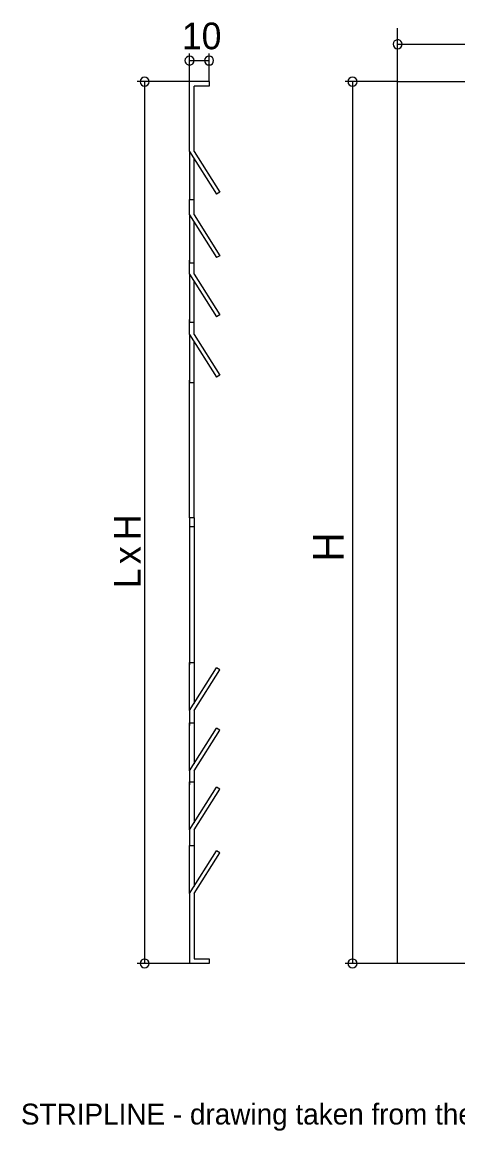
# Model space of a CAD drawing. Extents: x 0 to 245, y -13 to 205.
# Drawn here: x 0.2 to 83.7, y -13.2 to 199.3 of the extents above; entities that cross this region are included whole.
import ezdxf

# ---------------------------------------------------------------- set-up
doc = ezdxf.new("R2010")
doc.units = 0
for name, color, linetype in [('GEOMETRY', 7, 'Continuous'), ('NOTE', 1, 'Continuous'), ('TEXT', 7, 'Continuous')]:
    doc.layers.add(name, color=color, linetype=linetype)

msp = doc.modelspace()

# ---------------------------------------------------------------- linework, layer by layer
at = {"layer": 'GEOMETRY', "lineweight": 13}
for points in [[(72.19, 187.88), (72.19, 198.1)], [(72.19, 195.04), (243.74, 195.04)], [(32.32, 187.88), (32.32, 193.29)], [(32.32, 191.91), (36.05, 191.91)], [(36.05, 187.88), (36.05, 193.29)], [(32.32, 187.88), (22.31, 187.88)], [(23.69, 187.88), (23.69, 18.88)], [(36.05, 187.88), (32.32, 187.88)], [(32.32, 174.51), (32.32, 187.88)], [(36.05, 187.04), (33.18, 187.04)], [(33.18, 174.51), (33.18, 187.04)], [(36.05, 187.88), (36.05, 187.04)], [(72.19, 187.88), (62.17, 187.88)], [(63.58, 187.88), (63.58, 18.88)], [(32.32, 174.51), (37.51, 166.33)], [(32.32, 174.51), (32.32, 165.31)], [(33.18, 174.51), (38.12, 166.72), (37.51, 166.33)], [(33.18, 165.31), (33.18, 173.15)], [(32.32, 162.33), (32.32, 165.31)], [(32.32, 165.31), (33.18, 165.31)], [(33.18, 162.33), (33.18, 165.31)], [(32.32, 162.33), (37.51, 154.15)], [(32.32, 162.33), (32.32, 153.13)], [(33.18, 162.33), (38.12, 154.52), (37.51, 154.15)], [(33.18, 153.13), (33.18, 160.98)], [(32.32, 151), (32.32, 153.67)], [(32.32, 153.13), (33.18, 153.13)], [(33.18, 151), (33.18, 153.67)], [(32.32, 151), (37.51, 142.82)], [(32.32, 151), (32.32, 141.8)], [(33.18, 151), (38.12, 143.18), (37.51, 142.82)], [(33.18, 141.8), (33.18, 149.65)], [(32.32, 139.43), (32.32, 142.31)], [(32.32, 141.8), (33.18, 141.8)], [(33.18, 139.43), (33.18, 142.31)], [(32.32, 139.43), (37.51, 131.22)], [(32.32, 139.43), (32.32, 130.2)], [(33.18, 139.43), (38.12, 131.61), (37.51, 131.22)], [(33.18, 130.2), (33.18, 138.04)], [(32.32, 104.26), (32.32, 130.65)], [(32.32, 130.2), (33.18, 130.2)], [(33.18, 104.26), (33.18, 130.65)], [(33.18, 104.26), (32.32, 104.26)], [(32.32, 104.26), (32.32, 102.54)], [(33.18, 104.26), (33.18, 102.54)], [(33.18, 102.54), (32.32, 102.54)], [(32.32, 102.54), (32.32, 76.12)], [(33.18, 102.54), (33.18, 76.12)], [(32.32, 67.37), (32.32, 76.57)], [(32.32, 76.57), (33.18, 76.57)], [(33.18, 76.57), (33.18, 68.72)], [(32.32, 67.37), (37.51, 75.55)], [(33.18, 67.37), (38.12, 75.16), (37.51, 75.55)], [(32.32, 67.37), (32.32, 64.48)], [(33.18, 67.37), (33.18, 64.48)], [(32.32, 55.77), (32.32, 65)], [(32.32, 65), (33.18, 65)], [(32.32, 55.77), (37.51, 63.97)], [(33.18, 65), (33.18, 57.15)], [(33.18, 55.77), (38.12, 63.58), (37.51, 63.97)], [(32.32, 55.77), (32.32, 53.12)], [(33.18, 55.77), (33.18, 53.12)], [(32.32, 44.46), (32.32, 53.66)], [(32.32, 53.66), (33.18, 53.66)], [(33.18, 53.66), (33.18, 45.82)], [(32.32, 44.46), (37.51, 52.64)], [(33.18, 44.46), (38.12, 52.25), (37.51, 52.64)], [(32.32, 44.46), (32.32, 41.46)], [(33.18, 44.46), (33.18, 41.46)], [(32.32, 32.26), (32.32, 41.46)], [(32.32, 41.46), (33.18, 41.46)], [(32.32, 32.26), (37.51, 40.44)], [(33.18, 41.46), (33.18, 33.61)], [(33.18, 32.26), (38.12, 40.08), (37.51, 40.44)], [(32.32, 32.26), (32.32, 18.88)], [(33.18, 32.26), (33.18, 19.75)], [(33.18, 19.76), (36.05, 19.76), (36.05, 18.88)], [(32.32, 18.88), (22.31, 18.88)], [(36.05, 18.88), (32.32, 18.88)]]:
    msp.add_lwpolyline(points, dxfattribs=at)
for points in [[(73.04, 195.04), (72.98, 195.37), (72.8, 195.64), (72.67, 195.74), (72.54, 195.81), (72.41, 195.87), (72.28, 195.89), (72.15, 195.9), (72.02, 195.88), (71.89, 195.85), (71.77, 195.79), (71.66, 195.71), (71.56, 195.61), (71.47, 195.5), (71.39, 195.37), (71.33, 195.04), (71.39, 194.71), (71.57, 194.44), (71.85, 194.26), (72.19, 194.19), (72.52, 194.26), (72.8, 194.44), (72.98, 194.71), (73.04, 195.04)], [(33.18, 191.91), (33.12, 192.24), (32.93, 192.51), (32.66, 192.69), (32.32, 192.75), (31.99, 192.69), (31.71, 192.51), (31.5, 192.24), (31.44, 191.91), (31.5, 191.58), (31.58, 191.45), (31.68, 191.34), (31.78, 191.25), (31.9, 191.17), (32.03, 191.12), (32.16, 191.08), (32.29, 191.07), (32.43, 191.07), (32.56, 191.1), (32.69, 191.15), (32.82, 191.22), (32.93, 191.31), (33.12, 191.58), (33.18, 191.91)], [(36.93, 191.91), (36.87, 192.24), (36.69, 192.51), (36.38, 192.69), (36.05, 192.75), (35.74, 192.69), (35.44, 192.51), (35.25, 192.24), (35.19, 191.91), (35.25, 191.58), (35.44, 191.31), (35.74, 191.13), (36.05, 191.07), (36.38, 191.13), (36.69, 191.31), (36.87, 191.58), (36.93, 191.91)], [(24.57, 187.88), (24.51, 188.21), (24.3, 188.48), (24.02, 188.66), (23.68, 188.75), (23.38, 188.66), (23.08, 188.48), (22.89, 188.21), (22.83, 187.88), (22.89, 187.55), (23.08, 187.28), (23.38, 187.1), (23.68, 187.04), (24.02, 187.1), (24.3, 187.28), (24.51, 187.55), (24.57, 187.88)], [(64.43, 187.88), (64.37, 188.21), (64.19, 188.48), (63.88, 188.66), (63.58, 188.75), (63.24, 188.66), (62.94, 188.48), (62.75, 188.21), (62.69, 187.88), (62.75, 187.55), (62.94, 187.28), (63.24, 187.1), (63.58, 187.04), (63.88, 187.1), (64.19, 187.28), (64.37, 187.55), (64.43, 187.88)], [(72.19, 187.88), (243.74, 187.88), (243.74, 18.88), (72.19, 18.88), (72.19, 187.88)], [(24.57, 18.88), (24.51, 19.21), (24.3, 19.49), (24.02, 19.66), (23.68, 19.75), (23.38, 19.66), (23.08, 19.49), (22.89, 19.21), (22.83, 18.88), (22.89, 18.55), (23.08, 18.28), (23.38, 18.1), (23.68, 18.04), (24.02, 18.1), (24.3, 18.28), (24.51, 18.55), (24.57, 18.88)], [(64.43, 18.88), (64.37, 19.21), (64.19, 19.49), (63.88, 19.66), (63.58, 19.75), (63.24, 19.66), (62.94, 19.49), (62.75, 19.21), (62.69, 18.88), (62.75, 18.55), (62.94, 18.28), (63.24, 18.1), (63.58, 18.04), (63.88, 18.1), (64.19, 18.28), (64.37, 18.55), (64.43, 18.88)]]:
    msp.add_lwpolyline(points, close=True, dxfattribs=at)
at = {"layer": 'GEOMETRY', "lineweight": 15}
msp.add_lwpolyline([(72.19, 18.88), (62.17, 18.88)], dxfattribs=at)

# ---------------------------------------------------------------- texts
at = {"layer": 'NOTE'}
msp.add_text('STRIPLINE - drawing taken from the product catalogue. Not to scale: use the dimension labels (mm).', height=4, dxfattribs=at).set_placement((0, -12))
at = {"layer": 'TEXT'}
msp.add_text('10', height=5.106, dxfattribs=at).set_placement((30.84, 194.09))
for s, height, p in [('H', 5.11, (22.93, 99.99)), ('H', 5.84, (61.83, 95.88)), ('x', 5.11, (22.93, 95.41)), ('L', 5.11, (22.93, 90.77))]:
    msp.add_text(s, height=height, rotation=90, dxfattribs=at).set_placement(p)

doc.saveas('drawing.dxf')
